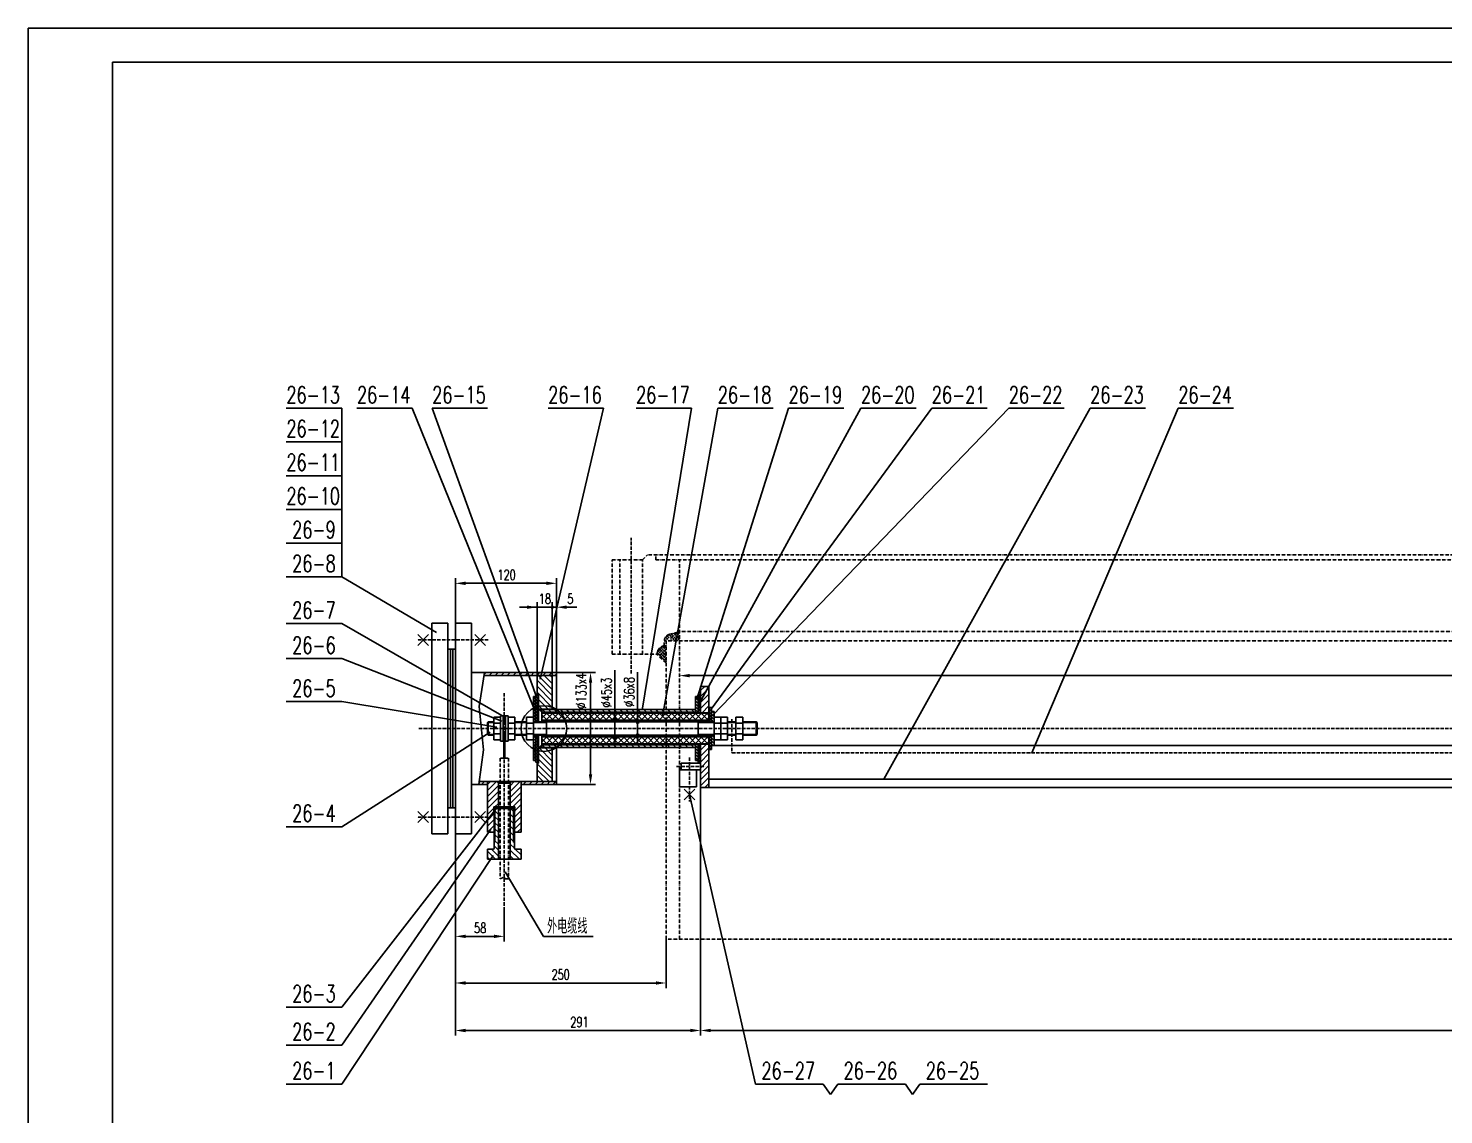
# Model space of a CAD drawing. Header units: millimetres. Extents: x 1545 to 36024, y 3418 to 15628.
# Drawn here: x 27624 to 31824, y 12407 to 15628 of the extents above; entities that cross this region are included whole.
import ezdxf

# ---------------------------------------------------------------- set-up
doc = ezdxf.new("R2010")
doc.units = ezdxf.units.MM
for name, pattern in [('DASHDOT-M', [36, 30, -3, 0, -3]), ('DASHDOT-S', [14, 10, -2, 0, -2]), ('DIVIDE-M', [39, 30, -3, 0, -3, 0, -3]), ('DIVIDE-S', [16, 10, -2, 0, -2, 0, -2])]:
    doc.linetypes.add(name, pattern=pattern)
for name, color, linetype in [('CDR_DIM', 7, 'Continuous'), ('CDR_DWG1', 1, 'Continuous'), ('CDR_DWG3', 3, 'DASHDOT-M'), ('CDR_DWG4', 6, 'DIVIDE-M'), ('CDR_TEXT', 7, 'Continuous')]:
    doc.layers.add(name, color=color, linetype=linetype)
doc.styles.add('HZ', font='simplex.shx', dxfattribs={"width": 0.7, "height": 30, "bigfont": 'HZ.shx'})

msp = doc.modelspace()

# ---------------------------------------------------------------- linework, layer by layer
at = {"layer": 'CDR_DIM', "color": 0, "linetype": 'Continuous'}
for p, q in [((28553.6, 14501.4), (28389.2, 14501.4)), ((28553.6, 14501.4), (28553.6, 14001.4)), ((28762.9, 14501.4), (28598.6, 14501.4)), ((28762.9, 14501.4), (29122.5, 13615.2)), ((28986.3, 14501.4), (28821.9, 14501.4)), ((28821.9, 14501.4), (29131.9, 13646.1)), ((29330.3, 14501.4), (29142.3, 13698.4)), ((29330.3, 14501.4), (29166, 14501.4)), ((29591.3, 14501.4), (29426.9, 14501.4)), ((29591.3, 14501.4), (29445.1, 13605.8)), ((29669.4, 14501.4), (29505.5, 13587.5)), ((29879.5, 14501.4), (29607.6, 13638.3)), ((30094.2, 14501.4), (29614.5, 13624.5)), ((30304.4, 14501.4), (29649.6, 13609.1)), ((30533, 14501.4), (29654.6, 13591.7)), ((29833.7, 14501.4), (29669.4, 14501.4)), ((30043.8, 14501.4), (29879.5, 14501.4)), ((30258.6, 14501.4), (30094.2, 14501.4)), ((30774.4, 14501.4), (30162.4, 13401.7)), ((30468.7, 14501.4), (30304.4, 14501.4)), ((30697.3, 14501.4), (30533, 14501.4)), ((31035.9, 14501.4), (30601.5, 13479.7)), ((30938.7, 14501.4), (30774.4, 14501.4)), ((31200.3, 14501.4), (31035.9, 14501.4)), ((28553.6, 14401.4), (28389.2, 14401.4)), ((28553.6, 14301.4), (28389.2, 14301.4)), ((28553.6, 14201.4), (28389.2, 14201.4)), ((28553.6, 14101.4), (28389.2, 14101.4)), ((28553.6, 14001.4), (28389.2, 14001.4)), ((28553.6, 14001.4), (28835.2, 13836.3)), ((28890.9, 13864.2), (28890.9, 13997.2)), ((29190.9, 13717.9), (29190.9, 13997.2)), ((28920.9, 13982.2), (29160.9, 13982.2)), ((29178.4, 13911.4), (29080.7, 13911.4)), ((29133.4, 13709.2), (29133.4, 13926.4)), ((29178.4, 13709.2), (29178.4, 13926.4)), ((29178.4, 13911.4), (29190.9, 13911.4)), ((29190.9, 13911.4), (29190.9, 13926.4)), ((29220.9, 13911.4), (29250.9, 13911.4)), ((28553.6, 13863), (28389.2, 13863)), ((28553.6, 13863), (29035.6, 13585.9)), ((28553.6, 13758.8), (28389.2, 13758.8)), ((28553.6, 13758.8), (29028.3, 13573.6)), ((28977.3, 13717.9), (28961.8, 13616.5)), ((28976.3, 13711.6), (28982.6, 13717.9)), ((28991.6, 13709.2), (29000.3, 13717.9)), ((29009.2, 13709.2), (29018, 13717.9)), ((29026.9, 13709.2), (29035.7, 13717.9)), ((29044.6, 13709.2), (29053.4, 13717.9)), ((29062.3, 13709.2), (29071, 13717.9)), ((29080, 13709.2), (29088.7, 13717.9)), ((29097.6, 13709.2), (29106.4, 13717.9)), ((29115.3, 13709.2), (29124.1, 13717.9)), ((29133, 13709.2), (29141.7, 13717.9)), ((29178.4, 13649.8), (29133.4, 13694.8)), ((29178.4, 13667.5), (29136.7, 13709.2)), ((29150.7, 13709.2), (29159.4, 13717.9)), ((29178.4, 13685.1), (29154.4, 13709.2)), ((29168.3, 13709.2), (29177.1, 13717.9)), ((29178.4, 13702.8), (29172.1, 13709.2)), ((29186, 13709.2), (29190.9, 13714.1)), ((29190.9, 13717.9), (29306.9, 13717.9)), ((29364.4, 13525.4), (29364.4, 13724.4)), ((29431.7, 13718.8), (29431.7, 13506.7)), ((34775.9, 13708.4), (29585.9, 13708.4)), ((29137.2, 13651.1), (29129.7, 13643.6)), ((29178.4, 13632.1), (29133.4, 13677.1)), ((29178.4, 13614.4), (29133.4, 13659.4)), ((29137.2, 13648.9), (29134.4, 13651.7)), ((29291.9, 13687.9), (29291.9, 13415.4)), ((29615, 13651.7), (29610.9, 13647.6)), ((29618.4, 13644.9), (29611.8, 13651.6)), ((29618.4, 13664.3), (29630.8, 13676.7)), ((29618.4, 13646.6), (29643.4, 13671.6)), ((29618.4, 13628.9), (29643.4, 13653.9)), ((28553.6, 13631.3), (28389.2, 13631.3)), ((28553.6, 13631.3), (29013.6, 13555.9)), ((28961.8, 13616.5), (28974.7, 13488.9)), ((29129.7, 13638.7), (29122.2, 13646.2)), ((29129.7, 13629.9), (29122.2, 13637.4)), ((29129.7, 13621), (29122.2, 13628.5)), ((29129.7, 13612.2), (29122.2, 13619.7)), ((29129.7, 13603.3), (29122.2, 13610.8)), ((29137.2, 13640), (29129.7, 13647.5)), ((29137.2, 13642.3), (29129.7, 13634.8)), ((29137.2, 13631.2), (29129.7, 13638.7)), ((29137.2, 13633.4), (29129.7, 13625.9)), ((29137.2, 13622.4), (29129.7, 13629.9)), ((29137.2, 13624.6), (29129.7, 13617.1)), ((29137.2, 13613.5), (29129.7, 13621)), ((29137.2, 13615.8), (29129.7, 13608.3)), ((29137.2, 13604.7), (29129.7, 13612.2)), ((29166, 13609.2), (29137.2, 13638)), ((29148.3, 13609.2), (29137.2, 13620.3)), ((29138.9, 13608.7), (29139.4, 13609.2)), ((29140.7, 13606.9), (29143, 13609.2)), ((29147.2, 13603.5), (29141.5, 13609.2)), ((29142.5, 13605.1), (29146.5, 13609.2)), ((29147.2, 13607), (29145.1, 13609.2)), ((29610.9, 13634.7), (29603.4, 13642.2)), ((29610.9, 13625.9), (29603.4, 13633.4)), ((29610.9, 13617.1), (29603.4, 13624.6)), ((29610.9, 13608.2), (29603.4, 13615.7)), ((29610.9, 13643.6), (29607.8, 13646.7)), ((29618.4, 13646.2), (29610.9, 13638.7)), ((29618.4, 13636.1), (29610.9, 13643.6)), ((29618.4, 13637.4), (29610.9, 13629.9)), ((29618.4, 13627.2), (29610.9, 13634.7)), ((29618.4, 13628.5), (29610.9, 13621)), ((29618.4, 13618.4), (29610.9, 13625.9)), ((29618.4, 13619.7), (29610.9, 13612.2)), ((29618.4, 13609.6), (29610.9, 13617.1)), ((29618.4, 13610.9), (29610.9, 13603.4)), ((29618.4, 13600.7), (29610.9, 13608.2)), ((29618.4, 13611.2), (29643.4, 13636.2)), ((29622.8, 13597.9), (29643.4, 13618.6)), ((29648.2, 13614.2), (29643.4, 13609.4)), ((29650.9, 13603.6), (29643.4, 13611.1)), ((29650.9, 13608), (29643.4, 13600.5)), ((29650.9, 13612.4), (29649.2, 13614.2)), ((28985.9, 13569.2), (29004.7, 13569.2)), ((29032.2, 13586.8), (29034.6, 13589.2)), ((29032.2, 13579.7), (29035.9, 13583.4)), ((29032.2, 13569.2), (29039.7, 13569.2)), ((29032.5, 13572.9), (29035.9, 13576.4)), ((29035.9, 13583.4), (29039.7, 13587.2)), ((29035.9, 13576.4), (29039.7, 13580.1)), ((29039.5, 13572.9), (29039.7, 13573.1)), ((29067.2, 13569.2), (29102.2, 13569.2)), ((29129.7, 13594.5), (29122.2, 13602)), ((29129.7, 13585.7), (29122.2, 13593.2)), ((29129.7, 13576.8), (29122.2, 13584.3)), ((29124.8, 13572.9), (29122.2, 13575.5)), ((29122.2, 13569.2), (29160.9, 13569.2)), ((29137.2, 13606.9), (29129.7, 13599.4)), ((29137.2, 13595.8), (29129.7, 13603.3)), ((29137.2, 13598.1), (29129.7, 13590.6)), ((29137.2, 13587), (29129.7, 13594.5)), ((29137.2, 13589.2), (29129.7, 13581.7)), ((29137.2, 13578.2), (29129.7, 13585.7)), ((29137.2, 13580.4), (29129.7, 13572.9)), ((29133.6, 13572.9), (29129.7, 13576.8)), ((29144.2, 13603.4), (29147.2, 13606.3)), ((29146, 13601.6), (29147.2, 13602.8)), ((29161.9, 13596.7), (29147.2, 13581.9)), ((29163.2, 13576.7), (29147.2, 13592.6)), ((29157.1, 13600.4), (29149.6, 13607.9)), ((29179.6, 13596.7), (29159.6, 13576.7)), ((29180.8, 13576.7), (29160.8, 13596.7)), ((29174.8, 13600.4), (29167.3, 13607.9)), ((29197.3, 13596.7), (29177.3, 13576.7)), ((29198.5, 13576.7), (29178.5, 13596.7)), ((29192.4, 13600.4), (29184.9, 13607.9)), ((29214.9, 13596.7), (29194.9, 13576.7)), ((29216.2, 13576.7), (29196.2, 13596.7)), ((29210.1, 13600.4), (29202.6, 13607.9)), ((29232.6, 13596.7), (29212.6, 13576.7)), ((29233.9, 13576.7), (29213.9, 13596.7)), ((29227.8, 13600.4), (29220.3, 13607.9)), ((29250.3, 13596.7), (29230.3, 13576.7)), ((29251.5, 13576.7), (29231.5, 13596.7)), ((29245.5, 13600.4), (29238, 13607.9)), ((29268, 13596.7), (29248, 13576.7)), ((29269.2, 13576.7), (29249.2, 13596.7)), ((29263.2, 13600.4), (29255.7, 13607.9)), ((29285.7, 13596.7), (29265.7, 13576.7)), ((29286.9, 13576.7), (29266.9, 13596.7)), ((29280.8, 13600.4), (29273.3, 13607.9)), ((29303.3, 13596.7), (29283.3, 13576.7)), ((29304.6, 13576.7), (29284.6, 13596.7)), ((29298.5, 13600.4), (29291, 13607.9)), ((29321, 13596.7), (29301, 13576.7)), ((29322.3, 13576.7), (29302.3, 13596.7)), ((29316.2, 13600.4), (29308.7, 13607.9)), ((29338.7, 13596.7), (29318.7, 13576.7)), ((29339.9, 13576.7), (29319.9, 13596.7)), ((29333.9, 13600.4), (29326.4, 13607.9)), ((29356.4, 13596.7), (29336.4, 13576.7)), ((29357.6, 13576.7), (29337.6, 13596.7)), ((29351.5, 13600.4), (29344, 13607.9)), ((29374, 13596.7), (29354, 13576.7)), ((29375.3, 13576.7), (29355.3, 13596.7)), ((29369.2, 13600.4), (29361.7, 13607.9)), ((29391.7, 13596.7), (29371.7, 13576.7)), ((29393, 13576.7), (29373, 13596.7)), ((29386.9, 13600.4), (29379.4, 13607.9)), ((29409.4, 13596.7), (29389.4, 13576.7)), ((29410.6, 13576.7), (29390.6, 13596.7)), ((29404.6, 13600.4), (29397.1, 13607.9)), ((29427.1, 13596.7), (29407.1, 13576.7)), ((29428.3, 13576.7), (29408.3, 13596.7)), ((29422.3, 13600.4), (29414.8, 13607.9)), ((29444.8, 13596.7), (29424.8, 13576.7)), ((29446, 13576.7), (29426, 13596.7)), ((29426.5, 13596.1), (29446.7, 13596.1)), ((29439.9, 13600.4), (29432.4, 13607.9)), ((29462.4, 13596.7), (29442.4, 13576.7)), ((29463.7, 13576.7), (29443.7, 13596.7)), ((29457.6, 13600.4), (29450.1, 13607.9)), ((29480.1, 13596.7), (29460.1, 13576.7)), ((29481.4, 13576.7), (29461.4, 13596.7)), ((29475.3, 13600.4), (29467.8, 13607.9)), ((29497.8, 13596.7), (29477.8, 13576.7)), ((29499, 13576.7), (29479, 13596.7)), ((29493, 13600.4), (29485.5, 13607.9)), ((29515.5, 13596.7), (29495.5, 13576.7)), ((29515.9, 13577.4), (29496.7, 13596.7)), ((29510.6, 13600.4), (29503.1, 13607.9)), ((29515.9, 13579.5), (29513.1, 13576.7)), ((29515.9, 13595.1), (29514.4, 13596.7)), ((29533.1, 13596.7), (29515.9, 13579.5)), ((29534.4, 13576.7), (29515.9, 13595.1)), ((29516.7, 13576.7), (29515.9, 13577.4)), ((29528.3, 13600.4), (29520.8, 13607.9)), ((29550.8, 13596.7), (29530.8, 13576.7)), ((29552.1, 13576.7), (29532.1, 13596.7)), ((29546, 13600.4), (29538.5, 13607.9)), ((29555.9, 13584.1), (29548.5, 13576.7)), ((29555.9, 13590.5), (29549.7, 13596.7)), ((29568.5, 13596.7), (29555.9, 13584.1)), ((29569.7, 13576.7), (29555.9, 13590.5)), ((29563.7, 13600.4), (29556.2, 13607.9)), ((29586.2, 13596.7), (29566.2, 13576.7)), ((29587.4, 13576.7), (29567.4, 13596.7)), ((29581.4, 13600.4), (29573.9, 13607.9)), ((29603.9, 13596.7), (29583.9, 13576.7)), ((29605.1, 13576.7), (29585.1, 13596.7)), ((29599, 13600.4), (29591.5, 13607.9)), ((29621.5, 13596.7), (29601.5, 13576.7)), ((29622.8, 13576.7), (29602.8, 13596.7)), ((29610.9, 13599.4), (29603.4, 13606.9)), ((29603.6, 13597.9), (29603.4, 13598)), ((29612.4, 13597.9), (29610.9, 13599.4)), ((29610.9, 13569.2), (29658.4, 13569.2)), ((29618.4, 13602), (29614.3, 13597.9)), ((29639.2, 13596.7), (29619.2, 13576.7)), ((29640.5, 13576.7), (29620.5, 13596.7)), ((29643.4, 13583.2), (29636.9, 13576.7)), ((29643.4, 13591.4), (29638.1, 13596.7)), ((29640.5, 13597.9), (29643.4, 13600.9)), ((29650.9, 13594.7), (29643.4, 13602.2)), ((29650.9, 13599.2), (29643.4, 13591.7)), ((29650.9, 13585.9), (29643.4, 13593.4)), ((29650.9, 13590.3), (29643.4, 13582.8)), ((29650.9, 13577.1), (29643.4, 13584.6)), ((29650.9, 13581.5), (29643.4, 13574)), ((29646.2, 13572.9), (29643.4, 13575.7)), ((29658.4, 13587.2), (29650.9, 13594.7)), ((29658.4, 13578.4), (29650.9, 13585.9)), ((29655.1, 13572.9), (29650.9, 13577.1)), ((29658.4, 13596.1), (29652.8, 13601.7)), ((29698.4, 13569.2), (29723.4, 13569.2)), ((29743.4, 13569.2), (29785.9, 13569.2)), ((28553.6, 13260.6), (28993.6, 13540.6)), ((28985.9, 13534.2), (29004.7, 13534.2)), ((29032.2, 13534.2), (29039.7, 13534.2)), ((29032.2, 13530.2), (29032.4, 13530.4)), ((29032.2, 13523.1), (29035.9, 13526.9)), ((29035.9, 13526.9), (29039.5, 13530.4)), ((29067.2, 13534.2), (29102.2, 13534.2)), ((29122.2, 13534.2), (29160.9, 13534.2)), ((29129.7, 13523.8), (29123.1, 13530.4)), ((29131.4, 13530.4), (29129.7, 13528.7)), ((29137.2, 13527.4), (29129.7, 13519.9)), ((29137.2, 13525.1), (29131.9, 13530.4)), ((29162.6, 13526.7), (29147.2, 13511.2)), ((29180.1, 13506.7), (29160.1, 13526.7)), ((29180.3, 13526.7), (29160.3, 13506.7)), ((29197.8, 13506.7), (29177.8, 13526.7)), ((29198, 13526.7), (29178, 13506.7)), ((29215.5, 13506.7), (29195.5, 13526.7)), ((29215.7, 13526.7), (29195.7, 13506.7)), ((29233.2, 13506.7), (29213.2, 13526.7)), ((29233.3, 13526.7), (29213.3, 13506.7)), ((29250.8, 13506.7), (29230.8, 13526.7)), ((29251, 13526.7), (29231, 13506.7)), ((29268.5, 13506.7), (29248.5, 13526.7)), ((29268.7, 13526.7), (29248.7, 13506.7)), ((29286.2, 13506.7), (29266.2, 13526.7)), ((29286.4, 13526.7), (29266.4, 13506.7)), ((29303.9, 13506.7), (29283.9, 13526.7)), ((29304, 13526.7), (29284, 13506.7)), ((29321.5, 13506.7), (29301.5, 13526.7)), ((29321.7, 13526.7), (29301.7, 13506.7)), ((29339.2, 13506.7), (29319.2, 13526.7)), ((29339.4, 13526.7), (29319.4, 13506.7)), ((29356.9, 13506.7), (29336.9, 13526.7)), ((29357.1, 13526.7), (29337.1, 13506.7)), ((29374.6, 13506.7), (29354.6, 13526.7)), ((29374.8, 13526.7), (29354.8, 13506.7)), ((29392.3, 13506.7), (29372.3, 13526.7)), ((29392.4, 13526.7), (29372.4, 13506.7)), ((29409.9, 13506.7), (29389.9, 13526.7)), ((29410.1, 13526.7), (29390.1, 13506.7)), ((29427.6, 13506.7), (29407.6, 13526.7)), ((29427.8, 13526.7), (29407.8, 13506.7)), ((29445.3, 13506.7), (29425.3, 13526.7)), ((29445.5, 13526.7), (29425.5, 13506.7)), ((29463, 13506.7), (29443, 13526.7)), ((29463.1, 13526.7), (29443.1, 13506.7)), ((29480.6, 13506.7), (29460.6, 13526.7)), ((29480.8, 13526.7), (29460.8, 13506.7)), ((29498.3, 13506.7), (29478.3, 13526.7)), ((29498.5, 13526.7), (29478.5, 13506.7)), ((29515.9, 13506.7), (29496, 13526.7)), ((29515.9, 13526.4), (29496.2, 13506.7)), ((29515.9, 13524.4), (29513.7, 13526.7)), ((29533.9, 13526.7), (29515.9, 13508.7)), ((29516.2, 13526.7), (29515.9, 13526.4)), ((29533.7, 13506.7), (29515.9, 13524.4)), ((29551.4, 13506.7), (29531.4, 13526.7)), ((29551.5, 13526.7), (29531.5, 13506.7)), ((29555.9, 13519.8), (29549, 13526.7)), ((29569.2, 13526.7), (29555.9, 13513.4)), ((29586.7, 13506.7), (29566.7, 13526.7)), ((29586.9, 13526.7), (29566.9, 13506.7)), ((29604.4, 13506.7), (29584.4, 13526.7)), ((29604.6, 13526.7), (29584.6, 13506.7)), ((29622.1, 13506.7), (29602.1, 13526.7)), ((29622.2, 13526.7), (29602.2, 13506.7)), ((29610.9, 13534.2), (29658.4, 13534.2)), ((29639.7, 13506.7), (29619.7, 13526.7)), ((29639.9, 13526.7), (29619.9, 13506.7)), ((29643.4, 13520.7), (29637.4, 13526.7)), ((29644, 13530.4), (29643.4, 13529.8)), ((29650.9, 13528.5), (29643.4, 13521)), ((29650.9, 13524), (29644.5, 13530.4)), ((29658.4, 13516.5), (29650.9, 13524)), ((29658.4, 13525.4), (29653.4, 13530.4)), ((29698.4, 13534.2), (29723.4, 13534.2)), ((29743.4, 13534.2), (29785.9, 13534.2)), ((28974.7, 13488.9), (28960, 13385.4)), ((29035.3, 13519.2), (29035.9, 13519.8)), ((29035.9, 13519.8), (29039.7, 13523.6)), ((29129.7, 13514.9), (29122.2, 13522.4)), ((29129.7, 13506.1), (29122.2, 13513.6)), ((29129.7, 13497.3), (29122.2, 13504.8)), ((29129.7, 13488.4), (29122.2, 13495.9)), ((29129.7, 13479.6), (29122.2, 13487.1)), ((29137.2, 13516.3), (29129.7, 13523.8)), ((29137.2, 13518.5), (29129.7, 13511)), ((29137.2, 13507.4), (29129.7, 13514.9)), ((29137.2, 13509.7), (29129.7, 13502.2)), ((29137.2, 13498.6), (29129.7, 13506.1)), ((29137.2, 13500.9), (29129.7, 13493.4)), ((29137.2, 13489.8), (29129.7, 13497.3)), ((29137.2, 13492), (29129.7, 13484.5)), ((29137.2, 13480.9), (29129.7, 13488.4)), ((29137.2, 13483.2), (29129.7, 13475.7)), ((29139.9, 13494.2), (29139.1, 13494.9)), ((29178.4, 13455.3), (29139.6, 13494.2)), ((29143.4, 13494.2), (29140.9, 13496.6)), ((29141.1, 13494.2), (29147.2, 13500.2)), ((29146.9, 13494.2), (29142.7, 13498.4)), ((29147.2, 13497.4), (29144.5, 13500.2)), ((29144.6, 13494.2), (29147.2, 13496.7)), ((29147.2, 13501), (29146.2, 13501.9)), ((29162.5, 13506.7), (29147.2, 13521.9)), ((29156, 13495.4), (29148.5, 13502.9)), ((29178.4, 13473), (29157.3, 13494.2)), ((29173.7, 13495.4), (29166.2, 13502.9)), ((29178.4, 13490.7), (29175, 13494.2)), ((29191.4, 13495.4), (29183.9, 13502.9)), ((29209.1, 13495.4), (29201.6, 13502.9)), ((29226.7, 13495.4), (29219.2, 13502.9)), ((29244.4, 13495.4), (29236.9, 13502.9)), ((29262.1, 13495.4), (29254.6, 13502.9)), ((29279.8, 13495.4), (29272.3, 13502.9)), ((29297.4, 13495.4), (29289.9, 13502.9)), ((29315.1, 13495.4), (29307.6, 13502.9)), ((29332.8, 13495.4), (29325.3, 13502.9)), ((29350.5, 13495.4), (29343, 13502.9)), ((29368.2, 13495.4), (29360.7, 13502.9)), ((29385.8, 13495.4), (29378.3, 13502.9)), ((29403.5, 13495.4), (29396, 13502.9)), ((29421.2, 13495.4), (29413.7, 13502.9)), ((29438.9, 13495.4), (29431.4, 13502.9)), ((29456.5, 13495.4), (29449, 13502.9)), ((29474.2, 13495.4), (29466.7, 13502.9)), ((29491.9, 13495.4), (29484.4, 13502.9)), ((29509.6, 13495.4), (29502.1, 13502.9)), ((29515.9, 13508.7), (29513.9, 13506.7)), ((29516, 13506.7), (29515.9, 13506.7)), ((29527.3, 13495.4), (29519.8, 13502.9)), ((29544.9, 13495.4), (29537.4, 13502.9)), ((29555.9, 13513.4), (29549.2, 13506.7)), ((29555.9, 13502.1), (29555.1, 13502.9)), ((29569, 13506.7), (29555.9, 13519.8)), ((29562.6, 13495.4), (29555.9, 13502.1)), ((29580.3, 13495.4), (29572.8, 13502.9)), ((29598, 13495.4), (29590.5, 13502.9)), ((29610.9, 13493.3), (29603.4, 13500.8)), ((29610.9, 13484.5), (29603.4, 13492)), ((29610.9, 13475.6), (29603.4, 13483.1)), ((29610.9, 13502.2), (29607.7, 13505.4)), ((29618.4, 13504.8), (29610.9, 13497.3)), ((29618.4, 13494.7), (29610.9, 13502.2)), ((29618.4, 13496), (29610.9, 13488.5)), ((29618.4, 13485.8), (29610.9, 13493.3)), ((29618.4, 13487.1), (29610.9, 13479.6)), ((29618.4, 13477), (29610.9, 13484.5)), ((29618.4, 13503.5), (29616.5, 13505.4)), ((29618.4, 13505.2), (29618.7, 13505.4)), ((29618.4, 13487.5), (29636.3, 13505.4)), ((29618.4, 13469.8), (29643.4, 13494.8)), ((29643.4, 13512.5), (29637.6, 13506.7)), ((29650.9, 13515.2), (29643.4, 13522.7)), ((29650.9, 13519.6), (29643.4, 13512.1)), ((29650.9, 13506.4), (29643.4, 13513.9)), ((29650.9, 13510.8), (29643.4, 13503.3)), ((29650.9, 13497.5), (29643.4, 13505)), ((29650.9, 13501.9), (29643.4, 13494.4)), ((29650.4, 13489.2), (29643.4, 13496.2)), ((29650.9, 13493.1), (29647, 13489.2)), ((29658.4, 13507.7), (29650.9, 13515.2)), ((29655.6, 13501.7), (29650.9, 13506.4)), ((29129.7, 13470.8), (29122.2, 13478.3)), ((29129.7, 13461.9), (29122.2, 13469.4)), ((29126.1, 13456.7), (29122.2, 13460.6)), ((29137.2, 13472.1), (29129.7, 13479.6)), ((29137.2, 13474.3), (29129.7, 13466.8)), ((29137.2, 13463.3), (29129.7, 13470.8)), ((29137.2, 13465.5), (29129.7, 13458)), ((29137.2, 13454.4), (29129.7, 13461.9)), ((29131.1, 13451.7), (29129.7, 13453.1)), ((29137.2, 13456.7), (29132.2, 13451.7)), ((29178.4, 13402.3), (29133.4, 13447.3)), ((29178.4, 13437.6), (29137.2, 13478.9)), ((29178.4, 13420), (29137.2, 13461.2)), ((29610.9, 13466.8), (29603.4, 13474.3)), ((29610.9, 13458), (29603.4, 13465.5)), ((29618.4, 13478.3), (29610.9, 13470.8)), ((29618.4, 13468.1), (29610.9, 13475.6)), ((29618.4, 13469.4), (29610.9, 13461.9)), ((29618.4, 13459.3), (29610.9, 13466.8)), ((29618.4, 13460.6), (29610.9, 13453.1)), ((29617.2, 13451.7), (29610.9, 13458)), ((29618.4, 13451.8), (29618.3, 13451.7)), ((29618.4, 13452.1), (29643.4, 13477.1)), ((29618.4, 13434.5), (29643.4, 13459.5)), ((29618.4, 13416.8), (29643.4, 13441.8)), ((29168.9, 13394.2), (29133.4, 13429.6)), ((29151.2, 13394.2), (29133.4, 13411.9)), ((29618.4, 13399.1), (29643.4, 13424.1)), ((29618.4, 13381.4), (29643.4, 13406.4)), ((28968.3, 13385.4), (28977.1, 13394.2)), ((28985.9, 13385.3), (28994.8, 13394.2)), ((28985.9, 13367.7), (29012.4, 13394.2)), ((28985.9, 13350), (29018.4, 13382.5)), ((28985.9, 13332.3), (29018.4, 13364.8)), ((29053.4, 13382.1), (29065.5, 13394.2)), ((29053.4, 13364.4), (29083.2, 13394.2)), ((29053.4, 13346.8), (29085.9, 13379.3)), ((29053.4, 13329.1), (29085.9, 13361.6)), ((29092.1, 13385.4), (29100.8, 13394.2)), ((29109.8, 13385.4), (29118.5, 13394.2)), ((29127.4, 13385.4), (29136.2, 13394.2)), ((29133.5, 13394.2), (29133.4, 13394.3)), ((29145.1, 13385.4), (29153.9, 13394.2)), ((29162.8, 13385.4), (29171.5, 13394.2)), ((29180.5, 13385.4), (29189.2, 13394.2)), ((29190.9, 13385.4), (29306.9, 13385.4)), ((29781.6, 12497.3), (29585.9, 13356.3)), ((29618.4, 13376.7), (29618.4, 12641.2)), ((29631.3, 13376.7), (29643.4, 13388.8)), ((28553.6, 12725.6), (29013.9, 13316.3)), ((28985.9, 13314.6), (29018.4, 13347.1)), ((28985.9, 13296.9), (29004.7, 13315.7)), ((29008.2, 13319.2), (29018.4, 13329.4)), ((29008.4, 13314.2), (29008.4, 13214.2)), ((29011.7, 13319.2), (29009.7, 13317.2)), ((29012, 13314.2), (29009.7, 13316.5)), ((29015.2, 13319.2), (29010.2, 13314.2)), ((29015.5, 13314.2), (29010.5, 13319.2)), ((29018.8, 13319.2), (29013.8, 13314.2)), ((29019.1, 13314.2), (29014.1, 13319.2)), ((29020.9, 13317.8), (29017.3, 13314.2)), ((29020.9, 13315.8), (29017.6, 13319.2)), ((29020.9, 13314.3), (29020.8, 13314.2)), ((29054.1, 13319.2), (29050.9, 13316)), ((29054.4, 13314.2), (29050.9, 13317.7)), ((29057.7, 13319.2), (29052.7, 13314.2)), ((29058, 13314.2), (29053, 13319.2)), ((29063.4, 13305.2), (29054.4, 13314.2)), ((29061.2, 13319.2), (29056.2, 13314.2)), ((29061.5, 13314.2), (29056.5, 13319.2)), ((29062.2, 13316.6), (29059.7, 13314.2)), ((29062.2, 13317), (29060, 13319.2)), ((29061.2, 13319.2), (29085.9, 13343.9)), ((29063.4, 13314.2), (29063.4, 13214.2)), ((29067.2, 13307.5), (29085.9, 13326.2)), ((28985.9, 13279.3), (29005.9, 13299.3)), ((28985.9, 13261.6), (29005.9, 13281.6)), ((29008.4, 13307.1), (29005.9, 13309.6)), ((29008.4, 13289.4), (29005.9, 13291.9)), ((29008.4, 13271.8), (29005.9, 13274.3)), ((29018.4, 13297.1), (29008.4, 13307.1)), ((29018.4, 13279.4), (29008.4, 13289.4)), ((29063.4, 13287.5), (29053.4, 13297.5)), ((29063.4, 13269.8), (29053.4, 13279.8)), ((29065.9, 13302.7), (29063.4, 13305.2)), ((29065.9, 13285), (29063.4, 13287.5)), ((29065.9, 13288.6), (29085.9, 13308.6)), ((29065.9, 13306.2), (29066.4, 13306.7)), ((29065.9, 13270.9), (29085.9, 13290.9)), ((29065.9, 13253.2), (29085.9, 13273.2)), ((28553.6, 13260.6), (28389.2, 13260.6)), ((28553.6, 12613.1), (28995.9, 13253.5)), ((28890.9, 13239.2), (28890.9, 12641.2)), ((28986.2, 13244.2), (29005.9, 13263.9)), ((29003.9, 13244.2), (29005.9, 13246.2)), ((29008.4, 13254.1), (29005.9, 13256.6)), ((29008.4, 13236.4), (29005.9, 13238.9)), ((29018.4, 13261.8), (29008.4, 13271.8)), ((29018.4, 13244.1), (29008.4, 13254.1)), ((29018.4, 13226.4), (29008.4, 13236.4)), ((29063.4, 13252.1), (29053.4, 13262.1)), ((29063.4, 13234.4), (29053.4, 13244.4)), ((29065.9, 13267.3), (29063.4, 13269.8)), ((29065.9, 13249.6), (29063.4, 13252.1)), ((29065.9, 13231.9), (29063.4, 13234.4)), ((29074.6, 13244.2), (29085.9, 13255.5)), ((29010, 13164.2), (28985.9, 13188.2)), ((29018.4, 13173.4), (28997.7, 13194.2)), ((29008.4, 13218.7), (29005.9, 13221.2)), ((29008.4, 13214.2), (29005.9, 13214.2)), ((29018.4, 13191.1), (29005.9, 13203.6)), ((29018.4, 13208.7), (29008.4, 13218.7)), ((29063.4, 13216.8), (29053.4, 13226.8)), ((29065.9, 13196.6), (29053.4, 13209.1)), ((29080.7, 13164.2), (29053.4, 13191.4)), ((29065.9, 13214.3), (29063.4, 13216.8)), ((29065.9, 13214.2), (29063.4, 13214.2)), ((29085.9, 13176.6), (29068.4, 13194.2)), ((28553.6, 12497.3), (29003.2, 13175.1)), ((28992.3, 13164.2), (28985.9, 13170.5)), ((29063, 13164.2), (29053.4, 13173.7)), ((29038.2, 13126.5), (29152.2, 12935.3)), ((29035.9, 13015), (29035.9, 12920.3)), ((29005.9, 12935.3), (28920.9, 12935.3)), ((29300.1, 12935.3), (29152.2, 12935.3)), ((29515.9, 12926.7), (29515.9, 12782)), ((29485.9, 12797), (28920.9, 12797)), ((28553.6, 12725.6), (28389.2, 12725.6)), ((28920.9, 12656.2), (29588.4, 12656.2)), ((29618.4, 12656.2), (29618.4, 12671.2)), ((34713.4, 12656.2), (29648.4, 12656.2)), ((28553.6, 12613.1), (28389.2, 12613.1)), ((28553.6, 12497.3), (28389.2, 12497.3)), ((29982.4, 12497.3), (29781.6, 12497.3)), ((29982.4, 12497.3), (30004, 12465.9)), ((30004, 12465.9), (30025.4, 12497.3)), ((30226.2, 12497.3), (30025.4, 12497.3)), ((30226.2, 12497.3), (30247.8, 12465.9)), ((30247.8, 12465.9), (30269.2, 12497.3)), ((30469.9, 12497.3), (30269.2, 12497.3))]:
    msp.add_line(p, q, dxfattribs=at)
msp.add_circle((29153.5, 13551.7), 67.7, dxfattribs=at)
for points in [[(28920.9, 13987.2), (28920.9, 13977.2), (28890.9, 13982.2)], [(29160.9, 13987.2), (29160.9, 13977.2), (29190.9, 13982.2)], [(29103.4, 13916.4), (29103.4, 13906.4), (29133.4, 13911.4)], [(29220.9, 13916.4), (29220.9, 13906.4), (29190.9, 13911.4)], [(29286.9, 13687.9), (29296.9, 13687.9), (29291.9, 13717.9)], [(29585.9, 13713.4), (29585.9, 13703.4), (29555.9, 13708.4)], [(29359.4, 13577.9), (29369.4, 13577.9), (29364.4, 13607.9)], [(29426.7, 13566.1), (29436.7, 13566.1), (29431.7, 13596.1)], [(29359.4, 13525.4), (29369.4, 13525.4), (29364.4, 13495.4)], [(29426.7, 13536.7), (29436.7, 13536.7), (29431.7, 13506.7)], [(29286.9, 13415.4), (29296.9, 13415.4), (29291.9, 13385.4)], [(28920.9, 12940.3), (28920.9, 12930.3), (28890.9, 12935.3)], [(29005.9, 12940.3), (29005.9, 12930.3), (29035.9, 12935.3)], [(28920.9, 12802), (28920.9, 12792), (28890.9, 12797)], [(29485.9, 12802), (29485.9, 12792), (29515.9, 12797)], [(28920.9, 12661.2), (28920.9, 12651.2), (28890.9, 12656.2)], [(29588.4, 12661.2), (29588.4, 12651.2), (29618.4, 12656.2)], [(29648.4, 12661.2), (29648.4, 12651.2), (29618.4, 12656.2)]]:
    msp.add_solid(points, dxfattribs=at)
at = {"layer": 'CDR_DWG1', "color": 1}
for q in [(35923.6, 15528), (27873.6, 9788)]:
    msp.add_line((27873.6, 15528), q, dxfattribs=at)
at = {"layer": 'CDR_DWG1'}
for p, q in [((28868.4, 13864.2), (28820.9, 13864.2)), ((28820.9, 13864.2), (28820.9, 13239.2)), ((28868.4, 13786.7), (28868.4, 13864.2)), ((28938.4, 13864.2), (28890.9, 13864.2)), ((28890.9, 13864.2), (28890.9, 13239.2)), ((28938.4, 13239.2), (28938.4, 13864.2)), ((28810.8, 13798.2), (28779, 13830.1)), ((28779, 13798.2), (28810.8, 13830.1)), ((28948.6, 13798.2), (28980.4, 13830.1)), ((28980.4, 13798.2), (28948.6, 13830.1)), ((28875.9, 13786.7), (28868.4, 13786.7)), ((28868.4, 13316.7), (28868.4, 13786.7)), ((28883.4, 13786.7), (28875.9, 13786.7)), ((28875.9, 13316.7), (28875.9, 13786.7)), ((28890.9, 13786.7), (28883.4, 13786.7)), ((28883.4, 13786.7), (28883.4, 13316.7)), ((29190.9, 13717.9), (28938.4, 13717.9)), ((29190.9, 13709.2), (28975.9, 13709.2)), ((29133.4, 13709.2), (29133.4, 13651.7)), ((29178.4, 13709.2), (29178.4, 13607.9)), ((29190.9, 13717.9), (29190.9, 13607.9)), ((29129.7, 13651.7), (29129.7, 13571.7)), ((29129.7, 13651.7), (29137.2, 13651.7)), ((29133.4, 13654.2), (29137.2, 13654.2)), ((29137.2, 13654.2), (29137.2, 13571.7)), ((29610.9, 13651.7), (29618.4, 13651.7)), ((29610.9, 13596.7), (29610.9, 13651.7)), ((29618.4, 13596.7), (29618.4, 13676.7)), ((29618.4, 13676.7), (29643.4, 13676.7)), ((29643.4, 13571.7), (29643.4, 13676.7)), ((29122.2, 13646.7), (29122.2, 13456.7)), ((29122.2, 13646.7), (29129.7, 13646.7)), ((29137.2, 13609.2), (29178.4, 13609.2)), ((29147.2, 13600.4), (29138.4, 13609.2)), ((29147.2, 13609.2), (29147.2, 13571.7)), ((29603.4, 13646.7), (29610.9, 13646.7)), ((29603.4, 13646.7), (29603.4, 13596.7)), ((29643.4, 13614.2), (29650.9, 13614.2)), ((29650.9, 13571.7), (29650.9, 13614.2)), ((28988.4, 13571.7), (28985.9, 13569.2)), ((28985.9, 13569.2), (28985.9, 13534.2)), ((28988.4, 13571.7), (29004.7, 13571.7)), ((28988.4, 13571.7), (28988.4, 13531.7)), ((29004.7, 13585.2), (29004.7, 13518.2)), ((29024.7, 13585.2), (29004.7, 13585.2)), ((29024.7, 13567.8), (29004.7, 13567.8)), ((29024.7, 13589.2), (29032.2, 13589.2)), ((29024.7, 13589.2), (29024.7, 13514.2)), ((29032.2, 13589.2), (29032.2, 13514.2)), ((29032.2, 13589.2), (29039.7, 13589.2)), ((29032.2, 13572.9), (29039.7, 13572.9)), ((29032.2, 13571.7), (29039.7, 13571.7)), ((29039.7, 13589.2), (29039.7, 13514.2)), ((29047.2, 13589.2), (29039.7, 13589.2)), ((29047.2, 13589.2), (29047.2, 13514.2)), ((29047.2, 13585.2), (29067.2, 13585.2)), ((29047.2, 13567.8), (29067.2, 13567.8)), ((29067.2, 13585.2), (29067.2, 13518.2)), ((29067.2, 13571.7), (29102.2, 13571.7)), ((29102.2, 13585.2), (29102.2, 13518.2)), ((29102.2, 13585.2), (29122.2, 13585.2)), ((29102.2, 13567.8), (29122.2, 13567.8)), ((29122.2, 13572.9), (29137.2, 13572.9)), ((29122.2, 13571.7), (29658.4, 13571.7)), ((29147.2, 13607.9), (29603.4, 13607.9)), ((29147.2, 13600.4), (29603.4, 13600.4)), ((29147.2, 13596.7), (29643.4, 13596.7)), ((29147.2, 13576.7), (29643.4, 13576.7)), ((29160.9, 13571.7), (29160.9, 13531.7)), ((29603.4, 13597.9), (29643.4, 13597.9)), ((29610.9, 13571.7), (29610.9, 13531.7)), ((29643.4, 13572.9), (29650.9, 13572.9)), ((29650.9, 13601.7), (29658.4, 13601.7)), ((29658.4, 13572.9), (29650.9, 13572.9)), ((29658.4, 13571.7), (29658.4, 13601.7)), ((29658.4, 13585.2), (29678.4, 13585.2)), ((29658.4, 13585.2), (29658.4, 13518.2)), ((29658.4, 13567.8), (29678.4, 13567.8)), ((29678.4, 13585.2), (29678.4, 13518.2)), ((29678.4, 13585.2), (29698.4, 13585.2)), ((29678.4, 13567.8), (29698.4, 13567.8)), ((29698.4, 13585.2), (29698.4, 13518.2)), ((29698.4, 13571.7), (29723.4, 13571.7)), ((29723.4, 13585.2), (29743.4, 13585.2)), ((29723.4, 13585.2), (29723.4, 13518.2)), ((29723.4, 13567.8), (29743.4, 13567.8)), ((29743.4, 13585.2), (29743.4, 13518.2)), ((29743.4, 13571.7), (29783.4, 13571.7)), ((29783.4, 13571.7), (29785.9, 13569.2)), ((29783.4, 13571.7), (29783.4, 13531.7)), ((29785.9, 13569.2), (29785.9, 13534.2)), ((28988.4, 13531.7), (28985.9, 13534.2)), ((28988.4, 13531.7), (29004.7, 13531.7)), ((29024.7, 13535.5), (29004.7, 13535.5)), ((29032.2, 13531.7), (29039.7, 13531.7)), ((29032.2, 13530.4), (29039.7, 13530.4)), ((29047.2, 13535.5), (29067.2, 13535.5)), ((29067.2, 13531.7), (29102.2, 13531.7)), ((29102.2, 13535.5), (29122.2, 13535.5)), ((29122.2, 13531.7), (29658.4, 13531.7)), ((29122.2, 13530.4), (29137.2, 13530.4)), ((29129.7, 13531.7), (29129.7, 13451.7)), ((29137.2, 13531.7), (29137.2, 13449.2)), ((29147.2, 13531.7), (29147.2, 13494.2)), ((29147.2, 13526.7), (29643.4, 13526.7)), ((29643.4, 13376.7), (29643.4, 13531.7)), ((29643.4, 13530.4), (29650.9, 13530.4)), ((29650.9, 13531.7), (29650.9, 13489.2)), ((29658.4, 13530.4), (29650.9, 13530.4)), ((29658.4, 13535.5), (29678.4, 13535.5)), ((29658.4, 13531.7), (29658.4, 13501.7)), ((29678.4, 13535.5), (29698.4, 13535.5)), ((29698.4, 13531.7), (29723.4, 13531.7)), ((29723.4, 13535.5), (29743.4, 13535.5)), ((29743.4, 13531.7), (29783.4, 13531.7)), ((29783.4, 13531.7), (29785.9, 13534.2)), ((29024.7, 13518.2), (29004.7, 13518.2)), ((29024.7, 13514.2), (29032.2, 13514.2)), ((29032.2, 13519.2), (29039.7, 13519.2)), ((29034.7, 13519.2), (29034.7, 13464.2)), ((29037.2, 13519.2), (29037.2, 13464.2)), ((29047.2, 13514.2), (29039.7, 13514.2)), ((29047.2, 13518.2), (29067.2, 13518.2)), ((29102.2, 13518.2), (29122.2, 13518.2)), ((29137.2, 13494.2), (29178.4, 13494.2)), ((29147.2, 13502.9), (29138.4, 13494.2)), ((29147.2, 13506.7), (29643.4, 13506.7)), ((29147.2, 13502.9), (29603.4, 13502.9)), ((29147.2, 13495.4), (29603.4, 13495.4)), ((29178.4, 13495.4), (29178.4, 13394.2)), ((29190.9, 13495.4), (29190.9, 13385.4)), ((29603.4, 13506.7), (29603.4, 13456.7)), ((29603.4, 13505.4), (29643.4, 13505.4)), ((29610.9, 13451.7), (29610.9, 13506.7)), ((29618.4, 13376.7), (29618.4, 13506.7)), ((29643.4, 13489.2), (29650.9, 13489.2)), ((29650.9, 13501.7), (34710.9, 13501.7)), ((29650.9, 13501.7), (29658.4, 13501.7)), ((29658.4, 13518.2), (29678.4, 13518.2)), ((29678.4, 13518.2), (29698.4, 13518.2)), ((29723.4, 13518.2), (29743.4, 13518.2)), ((29034.7, 13464.2), (29037.2, 13464.2)), ((29122.2, 13456.7), (29129.7, 13456.7)), ((29129.7, 13451.7), (29137.2, 13451.7)), ((29133.4, 13451.7), (29133.4, 13394.2)), ((29133.4, 13449.2), (29137.2, 13449.2)), ((29560.9, 13449.2), (29618.4, 13449.2)), ((29560.9, 13449.2), (29560.9, 13429.2)), ((29603.4, 13456.7), (29610.9, 13456.7)), ((29610.9, 13451.7), (29618.4, 13451.7)), ((29555.9, 13429.2), (29618.4, 13429.2)), ((29555.9, 13429.2), (29555.9, 13379.2)), ((29605.9, 13379.2), (29605.9, 13429.2)), ((29643.4, 13401.7), (34718.4, 13401.7)), ((28985.9, 13385.4), (28938.4, 13385.4)), ((28985.9, 13394.2), (28961.2, 13394.2)), ((29085.9, 13394.2), (28985.9, 13394.2)), ((28985.9, 13394.2), (28985.9, 13244.2)), ((29018.4, 13389.2), (29013.4, 13394.2)), ((29018.4, 13389.2), (29018.4, 13319.2)), ((29053.4, 13389.2), (29018.4, 13389.2)), ((29053.4, 13389.2), (29058.4, 13394.2)), ((29053.4, 13389.2), (29053.4, 13319.2)), ((29085.9, 13394.2), (29085.9, 13244.2)), ((29190.9, 13394.2), (29085.9, 13394.2)), ((29190.9, 13385.4), (29085.9, 13385.4)), ((29555.9, 13379.2), (29605.9, 13379.2)), ((29570, 13340.4), (29601.9, 13372.3)), ((29601.9, 13340.4), (29570, 13372.3)), ((29618.4, 13376.7), (34743.4, 13376.7)), ((28868.4, 13239.2), (28868.4, 13316.7)), ((28868.4, 13316.7), (28875.9, 13316.7)), ((28875.9, 13316.7), (28883.4, 13316.7)), ((28883.4, 13316.7), (28890.9, 13316.7)), ((29067.2, 13319.2), (29004.7, 13319.2)), ((29004.7, 13319.2), (29004.7, 13306.7)), ((29008.4, 13314.2), (29005.9, 13311.7)), ((29063.4, 13314.2), (29008.4, 13314.2)), ((29009.7, 13319.2), (29009.7, 13314.2)), ((29018.4, 13314.2), (29018.4, 13164.2)), ((29020.9, 13319.2), (29020.9, 13314.2)), ((29050.9, 13319.2), (29050.9, 13314.2)), ((29053.4, 13314.2), (29053.4, 13164.2)), ((29062.2, 13319.2), (29062.2, 13314.2)), ((29063.4, 13314.2), (29065.9, 13311.7)), ((29067.2, 13319.2), (29067.2, 13306.7)), ((28810.8, 13305.1), (28779, 13273.2)), ((28779, 13305.1), (28810.8, 13273.2)), ((28980.4, 13305.1), (28948.6, 13273.2)), ((28948.6, 13305.1), (28980.4, 13273.2)), ((29005.9, 13306.7), (29004.7, 13306.7)), ((29005.9, 13311.7), (29005.9, 13196.7)), ((29065.9, 13311.7), (29065.9, 13196.7)), ((29067.2, 13306.7), (29065.9, 13306.7)), ((28820.9, 13239.2), (28868.4, 13239.2)), ((28890.9, 13239.2), (28938.4, 13239.2)), ((29005.9, 13244.2), (28985.9, 13244.2)), ((29085.9, 13244.2), (29065.9, 13244.2)), ((28985.9, 13194.2), (28985.9, 13164.2)), ((29003.4, 13194.2), (28985.9, 13194.2)), ((29085.9, 13194.2), (29068.4, 13194.2)), ((29085.9, 13194.2), (29085.9, 13164.2)), ((29085.9, 13164.2), (28985.9, 13164.2))]:
    msp.add_line(p, q, dxfattribs=at)
msp.add_circle((29178.4, 13911.4), 2.65, dxfattribs=at)
for centre, start, end in [((29003.4, 13196.7), 270, 0), ((29068.4, 13196.7), 180, 270)]:
    msp.add_arc(centre, 2.5, start, end, dxfattribs=at)
at = {"layer": 'CDR_DWG3', "linetype": 'DASHDOT-S'}
for p, q in [((29412.2, 13715), (29412.2, 14117.6)), ((28988.2, 13814.2), (28777.1, 13814.2)), ((29035.9, 13656.7), (29035.9, 13015)), ((29711.7, 13579), (29711.7, 13479.7)), ((28782.5, 13551.7), (35563.2, 13551.7)), ((29585.9, 13465.8), (29585.9, 13335.5)), ((29711.7, 13479.7), (34650.2, 13479.7)), ((29547.3, 13439.2), (29632.1, 13439.2)), ((28988.2, 13289.2), (28777.1, 13289.2))]:
    msp.add_line(p, q, dxfattribs=at)
at = {"layer": 'CDR_DWG4', "color": 3, "linetype": 'DIVIDE-S'}
for p, q in [((29355.9, 13771.7), (29355.9, 14051.7)), ((29355.9, 14051.7), (29445.9, 14051.7)), ((29378.4, 13771.7), (29378.4, 14051.7)), ((29445.9, 14051.7), (29460.9, 14066.7)), ((29445.9, 13771.7), (29445.9, 14051.7)), ((34900.9, 14066.7), (29460.9, 14066.7)), ((29485.9, 14051.7), (29485.9, 14066.7)), ((29485.9, 14051.7), (34875.9, 14051.7)), ((29555.9, 13429.2), (29555.9, 14051.7)), ((29523.9, 13830.4), (29512.2, 13818.7)), ((29536.1, 13833.7), (29514, 13811.7)), ((29514.1, 13822.5), (29525, 13811.7)), ((29518.3, 13827.2), (29533.9, 13811.7)), ((29548.2, 13837), (29522.8, 13811.7)), ((29524, 13830.4), (29542.7, 13811.7)), ((29525.8, 13831), (29555.9, 13839.1)), ((29530.9, 13832.3), (29551.5, 13811.7)), ((29555.9, 13835.9), (29531.7, 13811.7)), ((29537.8, 13834.2), (29555.9, 13816.1)), ((29555.9, 13827.1), (29540.5, 13811.7)), ((29544.8, 13836.1), (29555.9, 13824.9)), ((29555.9, 13818.2), (29549.3, 13811.7)), ((29551.8, 13838), (29555.9, 13833.8)), ((34805.9, 13839.1), (29555.9, 13839.1)), ((29488.9, 13771.7), (29491.6, 13781.8)), ((29515.9, 13795.9), (29490.3, 13770.3)), ((29507.5, 13796.4), (29491.1, 13779.9)), ((29491.9, 13782.9), (29515.9, 13758.9)), ((29515.9, 13787.1), (29494.9, 13766.1)), ((29495, 13788.7), (29515.9, 13767.7)), ((29499.5, 13793), (29515.9, 13776.6)), ((29515.9, 13778.2), (29499.5, 13761.8)), ((29505.4, 13795.9), (29515.9, 13785.4)), ((34845.9, 13811.7), (29510.9, 13811.7)), ((29510.9, 13796.7), (29510.9, 13811.7)), ((29515.9, 13796.7), (29510.9, 13796.7)), ((29511.5, 13816.4), (29516.2, 13811.7)), ((29513.5, 13796.7), (29515.9, 13794.2)), ((29515.9, 12926.7), (29515.9, 13811.7)), ((29355.9, 13771.7), (29488.9, 13771.7)), ((29515.9, 13746.7), (29488.9, 13771.7)), ((29490, 13775.9), (29515.9, 13750)), ((29515.9, 13769.4), (29504.1, 13757.6)), ((29515.9, 13760.6), (29508.7, 13753.3)), ((29515.9, 13751.7), (29513.3, 13749.1)), ((29023.4, 13464.2), (29023.4, 13106)), ((29034.7, 13464.2), (29023.4, 13464.2)), ((29037.2, 13464.2), (29048.4, 13464.2)), ((29048.4, 13464.2), (29048.4, 13106)), ((29555.9, 12926.7), (29555.9, 13379.2)), ((29023.4, 13106), (29033.2, 13110.4)), ((29033.2, 13110.4), (29039.2, 13105.6)), ((29039.2, 13105.6), (29048.4, 13106)), ((34845.9, 12926.7), (29515.9, 12926.7))]:
    msp.add_line(p, q, dxfattribs=at)
for centre, start in [((29530.9, 13811.7), 105), ((29510.9, 13776.7), 90)]:
    msp.add_arc(centre, 20, start, 180, dxfattribs=at)
at = {"layer": 'CDR_TEXT', "color": 0, "linetype": 'Continuous'}
for q in [(36023.6, 15628), (27623.6, 9688)]:
    msp.add_line((27623.6, 15628), q, dxfattribs=at)

# ---------------------------------------------------------------- texts
at = {"style": 'HZ', "width": 0.7}
for s, height, p in [('26-13', 50, (28389.5, 14516.1)), ('26-14', 50, (28598.9, 14516.1)), ('26-15', 50, (28822.2, 14516.1)), ('26-16', 50, (29166.3, 14516.1)), ('26-17', 50, (29427.2, 14516.1)), ('26-18', 50, (29669.6, 14516.1)), ('26-19', 50, (29879.8, 14516.1)), ('26-20', 50, (30094.5, 14516.1)), ('26-21', 50, (30304.6, 14516.1)), ('26-22', 50, (30533.2, 14516.1)), ('26-23', 50, (30774.7, 14516.1)), ('26-24', 50, (31036.2, 14516.1)), ('26-12', 50, (28389.5, 14416.1)), ('26-11', 50, (28389.5, 14316.1)), ('26-10', 50, (28389.5, 14216.1)), ('26-9', 50, (28406.7, 14116.1)), ('26-8', 50, (28406.7, 14016.1)), ('26-7', 50, (28406.7, 13877.8)), ('26-6', 50, (28406.7, 13773.5)), ('26-5', 50, (28406.7, 13646)), ('26-4', 50, (28406.7, 13275.4)), ('外电缆线', 45, (29163, 12943.3)), ('26-3', 50, (28406.7, 12740.3)), ('26-2', 50, (28406.7, 12627.9)), ('26-1', 50, (28406.7, 12512)), ('26-27', 50, (29799.1, 12512)), ('26-26', 50, (30042.9, 12512)), ('26-25', 50, (30286.7, 12512))]:
    msp.add_text(s, height=height, dxfattribs=at).set_placement(p)
at = {"layer": 'CDR_TEXT', "color": 0, "linetype": 'Continuous', "style": 'HZ', "width": 0.7}
for s, p in [('120', (29015.9, 13992.2)), ('18', (29138.5, 13921.5)), ('5', (29222.7, 13921.5)), ('58', (28946.4, 12945.3)), ('250', (29176.4, 12807)), ('291', (29232.2, 12666.2))]:
    msp.add_text(s, height=30, dxfattribs=at).set_placement(p)
for s, p in [('133x4', (29279.4, 13629.3)), ('45x3', (29354.4, 13633.1)), ('36x8', (29421.7, 13634.9)), ('∅', (29279.4, 13610.3)), ('∅', (29354.4, 13614.1)), ('∅', (29421.7, 13615.9))]:
    msp.add_text(s, height=30, rotation=90, dxfattribs=at).set_placement(p)

doc.saveas('drawing.dxf')
